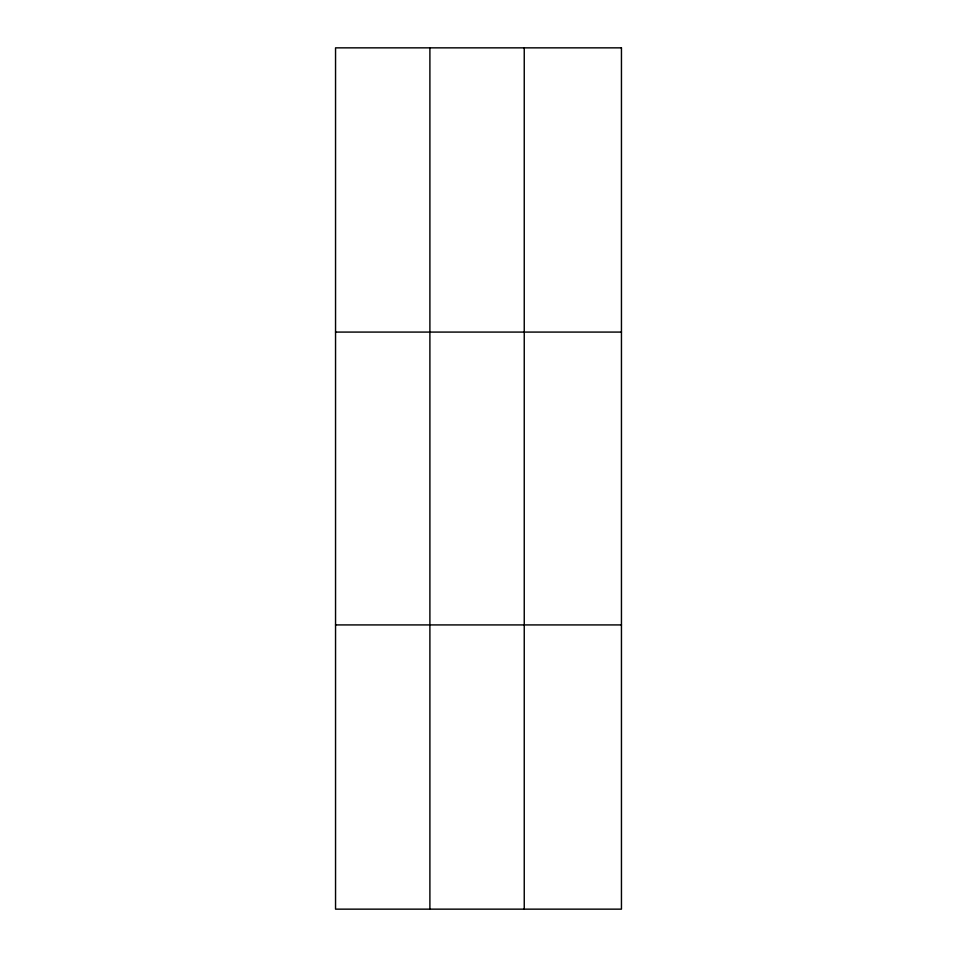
<?xml version="1.0" encoding="UTF-8"?>
<svg xmlns="http://www.w3.org/2000/svg" width="957" height="957" viewBox="0 0 957 957"><rect width="100%" height="100%" fill="white"/><g stroke="black" fill="none" stroke-linecap="round" stroke-linejoin="round"><path stroke-width="1.44" d="M429.896 47.85L429.896 909.15M524.245 47.85L524.245 909.15M335.548 332.079L621.452 332.079M335.548 624.921L621.452 624.921M621.452 47.85L621.452 909.15L335.548 909.15L335.548 47.85L621.452 47.85"/></g></svg>
